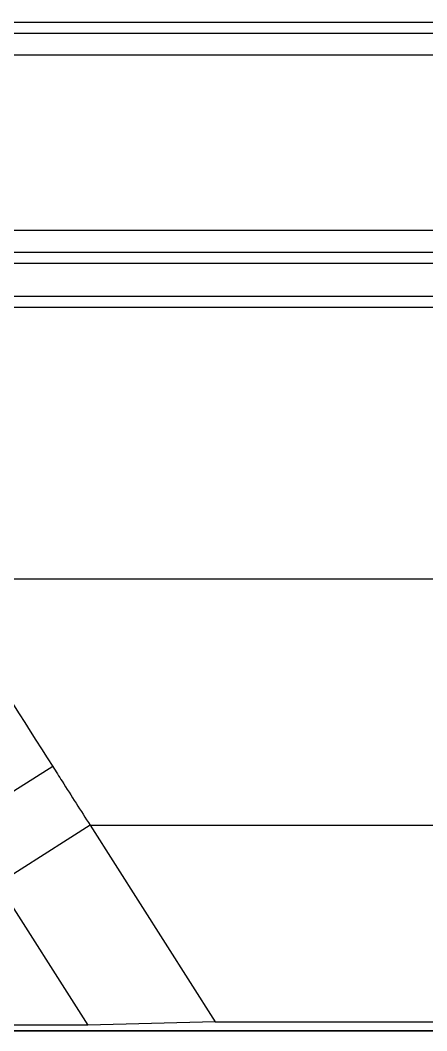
# Model space of a CAD drawing. Header units: millimetres. Extents: x 1409 to 26878, y 589 to 5187.
# Drawn here: x 16795.9 to 16833, y 3600.1 to 3692.3 of the extents above; entities that cross this region are included whole.
import ezdxf

# ---------------------------------------------------------------- set-up
doc = ezdxf.new("R2010")
doc.units = ezdxf.units.MM
doc.layers.add('02___PRT_ALL_AXES', color=7, linetype='Continuous')

# ---------------------------------------------------------------- blocks, each defined once
blk = doc.blocks.new('WRSF')
at = {"color": 114, "linetype": 'Continuous', "true_color": 0x139b48}
for p, q in [((12832.07, 6137.063), (12278.07, 6137.063)), ((12832.07, 6135.063), (12278.07, 6135.063)), ((12832.07, 6119.063), (12278.07, 6119.063)), ((12832.07, 6117.063), (12278.07, 6117.063)), ((12832.07, 6112.063), (12278.07, 6112.063))]:
    blk.add_line(p, q, dxfattribs=at)
at = {"layer": '02___PRT_ALL_AXES', "color": 114, "linetype": 'Continuous', "true_color": 0x139b48}
for p, q in [((12828.1, 6138.063), (12282.039, 6138.063)), ((12828.1, 6116.063), (12282.039, 6116.063)), ((12828.1, 6113.063), (12282.039, 6113.063))]:
    blk.add_line(p, q, dxfattribs=at)
blk = doc.blocks.new('*U71')
blk.add_blockref('WRSF', (-12547.57, -6214.325))
blk = doc.blocks.new('*U72')
at = {"color": 0, "linetype": 'ByBlock', "lineweight": -2, "transparency": 16777216}
blk.add_blockref('*U71', (1800, 0), dxfattribs=at)
blk = doc.blocks.new('1111')
at = {"color": 7, "linetype": 'Continuous'}
for p, q in [((16002.781, 7051.634), (16602.781, 7051.634)), ((16005.058, 7020.451), (16199.886, 6714.633)), ((16185.774, 6755.377), (16273.141, 6755.377)), ((16196.671, 6738.247), (16188.246, 6732.905)), ((16200.084, 6732.88), (16191.657, 6727.55)), ((16200.084, 6732.88), (16211.509, 6714.946)), ((16200.084, 6732.88), (16258.83, 6732.88)), ((16211.509, 6714.946), (16199.886, 6714.633)), ((16211.509, 6714.946), (16247.405, 6714.946)), ((16602.781, 6714.134), (16002.781, 6714.134)), ((16199.886, 6714.633), (16192.388, 6714.633))]:
    blk.add_line(p, q, dxfattribs=at)
for points, knots in [([(16185.774, 6755.377), (16186.682, 6753.949), (16190.315, 6748.239), (16193.947, 6742.529), (16196.671, 6738.247)], [0, 0, 0, 0, 0.250069, 1, 1, 1, 1]), ([(16196.671, 6738.247), (16196.955, 6737.8), (16198.093, 6736.011), (16199.231, 6734.222), (16200.084, 6732.88)], [0, 0, 0, 0, 0.250064, 1, 1, 1, 1])]:
    blk.add_open_spline(points, degree=3, knots=knots, dxfattribs=at)
blk = doc.blocks.new('*U147')
blk.add_blockref('1111', (-16308.281, -6888.884))
blk = doc.blocks.new('*U148')
at = {"color": 0, "linetype": 'ByBlock', "lineweight": -2, "transparency": 16777216}
for p in [(1800, 1350), (1800, 1012.5)]:
    blk.add_blockref('*U147', p, dxfattribs=at)

msp = doc.modelspace()

# ---------------------------------------------------------------- block references
for name, p in [('*U148', (15110.4576, 2424.8499)), ('*U72', (15097.4439, 3768.3624))]:
    msp.add_blockref(name, p)

doc.saveas('drawing.dxf')
